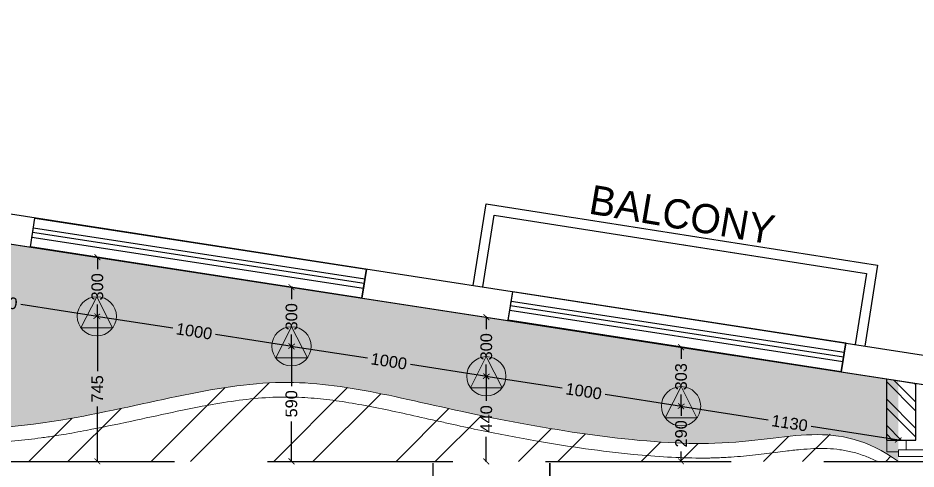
# Model space of a CAD drawing. Header units: millimetres. Extents: x 1464389 to 1998638, y -29162 to 256806.
# Drawn here: x 1712115 to 1716726, y 214630 to 216947 of the extents above; entities that cross this region are included whole.
import ezdxf

# ---------------------------------------------------------------- set-up
doc = ezdxf.new("R2010")
doc.units = ezdxf.units.MM
doc.header["$LTSCALE"] = 15
doc.header["$PDMODE"] = 35
doc.linetypes.add('HIDDEN', pattern=[9.525, 6.35, -3.175])
doc.layers.get('0').update_dxf_attribs({"lineweight": 5})
for name, color, linetype in [('A-TEXT', 4, 'Continuous'), ('A-WNDW', 4, 'Continuous'), ('COLUMN', 14, 'Continuous'), ('GFC Walls', 14, 'Continuous'), ('Layer 1', 7, 'Continuous'), ('NEW WALL', 5, 'Continuous'), ('S-beamline-7', 8, 'HIDDEN')]:
    doc.layers.add(name, color=color, linetype=linetype)
for name, color, linetype, lineweight in [('dimension', 1, 'Continuous', 25), ('DOOR', 124, 'Continuous', 9), ('Hatch', 252, 'Continuous', 15), ('ledge wall line', 252, 'Continuous', 13)]:
    doc.layers.add(name, color=color, linetype=linetype, lineweight=lineweight)
doc.styles.add('ARIAL', font='arial.ttf')
doc.dimstyles.new('SC-25', dxfattribs={"dimtxt": 60, "dimasz": 30, "dimexe": 0, "dimexo": 0, "dimgap": 25, "dimtad": 0, "dimdec": 0, "dimzin": 0, "dimdsep": 46, "dimtxsty": 'ARIAL', "dimblk": 'ARCHTICK', "dimcen": 0.09, "dimdle": 3, "dimclrd": 251, "dimclre": 251, "dimclrt": 1, "dimadec": 0, "dimazin": 0, "dimtfac": 1, "dimtdec": 0, "dimtofl": 0, "dimtmove": 0, "dimatfit": 2, "dimfxl": 100, "dimtolj": 1, "dimtzin": 0, "dimarcsym": 0})

# ---------------------------------------------------------------- blocks, each defined once
blk = doc.blocks.new('3rd floor beam')
at = {"layer": 'S-beamline-7', "color": 9, "ltscale": 10, "true_color": 0xc7c8ca}
for points in [[(2182149.3, 751932.5), (2193934.3, 751932.5)], [(2188715.3, 738187.3), (2188715.3, 751922.7)], [(2189315.3, 738187.3), (2189315.3, 751922.7)]]:
    blk.add_lwpolyline(points, dxfattribs=at)
blk = doc.blocks.new('outer wall')
blk.add_line((883728, -143804.8), (883751.3, -143656.6))
at = {"layer": 'A-WNDW', "ltscale": 0.5}
blk.add_line((882018.2, -143541.4), (882041.5, -143393.2), dxfattribs=at)
for points in [[(879565.1, -143163.5), (879588.4, -143015.3), (881290.3, -143277.5), (881267, -143425.7), (879565.1, -143163.5)], [(881278.5, -143351.6), (879576.8, -143089.4)], [(883739.9, -143729.1), (882030.1, -143465.7)]]:
    blk.add_lwpolyline(points, dxfattribs=at)
for points in [[(881274.7, -143376.3), (879573, -143114.1), (879580.6, -143064.7), (881282.3, -143326.9)], [(882018.5, -143539.8), (882041.7, -143391.6), (883751.3, -143656.6), (883728, -143804.8)], [(883736.1, -143753.8), (882026.3, -143490.4), (882033.9, -143441), (883743.7, -143704.4)]]:
    blk.add_lwpolyline(points, close=True, dxfattribs=at)
at = {"layer": 'GFC Walls'}
for p, q in [((874916.9, -142290.9), (886945.3, -144150.9)), ((879962.4, -143225), (880708.6, -143339.8)), ((881267, -143425.7), (881290.3, -143277.5)), ((882434.2, -143605.7), (883180.4, -143720.6)), ((883728, -143804.8), (883751.3, -143656.6))]:
    blk.add_line(p, q, dxfattribs=at)
blk.add_lwpolyline([(876355, -142669), (896735.9, -145808.7)], dxfattribs=at)
at = {"layer": 'Layer 1'}
for points in [[(881839.4, -143361.4), (881905.1, -142942.1), (883914.8, -143257.3), (883849.7, -143672.2)], [(881888.8, -143369), (881946.8, -142999.2), (883857.7, -143298.9), (883800.3, -143664.6)]]:
    blk.add_lwpolyline(points, dxfattribs=at)
blk = doc.blocks.new('D900')
for points in [[(0, 840), (0, 900), (100, 900), (100, 850), (60, 850), (60, 840)], [(0, 60), (0, 0), (100, 0), (100, 50), (60, 50), (60, 60)]]:
    blk.add_lwpolyline(points, close=True)
blk.add_lwpolyline([(60, 850, -0.414214), (860, 50), (60, 50), (60, 85), (859.2, 85)], format="xyb")
blk = doc.blocks.new('DOOR')
at = {"layer": 'DOOR', "xscale": -1, "rotation": 180}
blk.add_blockref('D900', (883962.1, -144155.2), dxfattribs=at)
blk = doc.blocks.new('INTRNAL WALLS')
at = {"layer": 'ledge wall line'}
h = blk.add_hatch(dxfattribs=at)
h.set_pattern_fill('ANSI32', color=256, scale=10, angle=90)
h.paths.add_polyline_path([(881832.9, -153970.1), (884112.1, -153970.1), (884112.1, -153820.1), (881682.9, -153820.1), (881682.9, -157110.1), (881832.9, -157110.1)])
h.paths.add_polyline_path([(882311.7, -149582.3), (883965, -149582.3), (883964.8, -149432.3), (881861.7, -149432.3), (881861.7, -147926.9), (881711.7, -147926.9), (881711.7, -149582.3), (882161.7, -149582.3), (882161.7, -152470.1), (881711.7, -152470.1), (881711.7, -152620.1), (883962.1, -152620.1), (883962.1, -152820.1), (884112.1, -152820.1), (884112.1, -152470.1), (882311.7, -152470.1)])
h.paths.add_polyline_path([(880482.9, -151120.1), (875066.9, -151120.1), (875066.9, -151270.1), (876949.9, -151270.1), (876949.9, -152620.1), (877891.2, -152620.1), (877891.2, -152470.1), (877099.9, -152470.1), (877099.9, -151270.1), (878641.4, -151270.1), (878641.4, -152620.1), (878787.5, -152620.1), (878787.5, -151270.1), (878932.9, -151270.1), (880332.9, -151270.1), (880332.9, -152470.1), (879537.7, -152470.1), (879537.7, -152620.1), (880332.9, -152620.1), (880332.9, -152910.7), (880482.9, -152910.7)])
h.paths.add_polyline_path([(880482.9, -148960.9), (880482.9, -147926.9), (880332.9, -147926.9), (880332.9, -148960.9), (874916.9, -148960.9), (874916.9, -149110.9), (880332.9, -149110.9), (880332.9, -150220.1), (880482.9, -150220.1)])
h.paths.add_polyline_path([(880482.9, -146876.9), (877312.6, -146876.9), (877312.6, -144170.9), (880332.9, -144645.5), (880332.9, -145976.9), (880482.9, -145976.9), (880482.9, -144517.2), (876790.9, -143937), (876790.9, -143774.9), (876640.9, -143774.9), (876640.9, -144065.3), (877162.6, -144147.3), (877162.6, -146876.9), (875066.9, -146876.9), (875066.9, -147026.9), (880482.9, -147026.9)])
h.paths.add_polyline_path([(884112.1, -145078.1), (881711.7, -144708.4), (881711.7, -145076.9), (881861.7, -145076.9), (881861.7, -144883.2), (883962.1, -145206.8), (883962.1, -146876.9), (881711.7, -146876.9), (881711.7, -147026.9), (883962.1, -147026.9), (883967.2, -151569.4), (884117.2, -151569.4)])
h.paths.add_polyline_path([(886926.9, -144297.6), (886776.9, -144274.5), (886776.9, -148282.3), (884114.6, -148282.3), (884114.7, -148432.3), (886926.9, -148432.3)])
h.paths.add_polyline_path([(889910.9, -149432.3), (889910.9, -144757.5), (889760.9, -144734.2), (889760.9, -149432.3), (886221.1, -149432.3), (886221.1, -149582.3), (889760.9, -149582.3), (889760.9, -155900.1), (889910.9, -155900.1)])
h.paths.add_polyline_path([(881637.9, -158065.1), (881682.9, -158065.1), (881682.9, -157965.1), (881537.9, -157965.1), (881537.9, -159250.4), (881637.9, -159250.4)])
h.paths.add_polyline_path([(882036.8, -160000.4), (881537.9, -160000.4), (881537.9, -160100.4), (882036.8, -160100.4)])
h.paths.add_polyline_path([(884112.1, -154870.1), (883962.1, -154870.1), (883962.1, -157860.1), (884112.1, -157860.1)])
h.paths.add_polyline_path([(880782.9, -155840), (880482.9, -155840), (880482.9, -153810.7), (878182.9, -153810.7), (878182.9, -153970.1), (880332.9, -153970.1), (880332.9, -155840), (878332.9, -155840), (878332.9, -154720.1), (878182.9, -154720.1), (878182.9, -155840), (877312.6, -155840), (877162.6, -155840), (877162.6, -157110.2), (877312.6, -157110.2), (877312.6, -155990), (880783, -155987.3)])
h.paths.add_polyline_path([(876412.6, -155840), (875066.9, -155840), (875066.9, -155990), (876412.6, -155990)])
h.paths.add_polyline_path([(876862.6, -157860), (875066.9, -157860), (875066.9, -158010), (876862.6, -158010)])
h.paths.add_polyline_path([(876791.2, -142736.2), (876640.9, -142713.9), (876640.9, -142875.9), (876791.2, -142875.9)])
h.paths.add_polyline_path([(884112.1, -143864.2), (883962.1, -143840.9), (883962.1, -144155.2), (884112.1, -144155.2)])
at = {"layer": 'NEW WALL'}
for p, q in [((883962.1, -144155.2), (883962.1, -143840.9)), ((883962.1, -143840.9), (884112.1, -143864.2)), ((884112.1, -144155.2), (884112.1, -143864.2)), ((883962.1, -144155.2), (884112.1, -144155.2))]:
    blk.add_line(p, q, dxfattribs=at)
blk = doc.blocks.new('_ArchTick')
at = {"color": 0, "linetype": 'ByBlock', "const_width": 0.15}
blk.add_lwpolyline([(-0.5, -0.5), (0.5, 0.5)], dxfattribs=at)
blk = doc.blocks.new('*D928')
at = {"layer": 'Defpoints', "color": 0, "ltscale": 0.25, "transparency": 16777216}
for p in [(1714846.3, 214659.2), (1714846.3, 211308.8), (1715737.8, 211308.8)]:
    blk.add_point(p, dxfattribs=at)
at = {"layer": 'dimension', "color": 251, "lineweight": -2, "ltscale": 0.25, "transparency": 16777216}
for p, q in [((1714846.3, 214659.2), (1714846.3, 211308.8)), ((1714843.3, 211308.8), (1715201, 211308.8)), ((1715740.8, 211308.8), (1715383.1, 211308.8))]:
    blk.add_line(p, q, dxfattribs=at)
at = {"layer": 'dimension', "color": 251, "lineweight": -2, "ltscale": 0.25, "transparency": 16777216, "xscale": 30, "yscale": 30, "zscale": 30, "rotation": 180}
blk.add_blockref('_ArchTick', (1714846.3, 211308.8), dxfattribs=at)
at = {"layer": 'dimension', "color": 251, "lineweight": -2, "ltscale": 0.25, "transparency": 16777216, "xscale": 30, "yscale": 30, "zscale": 30}
blk.add_blockref('_ArchTick', (1715737.8, 211308.8), dxfattribs=at)
at = {"layer": 'dimension', "color": 1, "ltscale": 0.25, "transparency": 16777216, "insert": (1715292.1, 211308.8), "char_height": 60, "attachment_point": 5, "style": 'ARIAL'}
blk.add_mtext('\\A1;892', dxfattribs=at)
blk = doc.blocks.new('10w')
at = {"layer": 'Hatch'}
h = blk.add_hatch(color=253, dxfattribs=at)
h.dxf.hatch_style = 1
h.set_gradient(color1=(152, 152, 204), color2=(209, 156, 199), name='INVCYLINDER')
h.paths.add_polyline_path([(-161093.7, 78451, 0.414214), (-161194.5, 78350.2, 0.160161), (-161174.8, 78290.4)])
h.paths.add_polyline_path([(-161093.7, 78451), (-161012.6, 78290.4, 0.160161), (-160992.9, 78350.2, 0.414214)])
h.paths.add_polyline_path([(-161012.6, 78290.4), (-161174.8, 78290.4, 0.505169)])
h = blk.add_hatch(color=219, dxfattribs=at)
h.dxf.hatch_style = 1
h.set_gradient(color1=(100, 33, 101), color2=(242, 113, 114), name='INVSPHERICAL')
h.paths.add_polyline_path([(-161093.7, 78451), (-161174.8, 78290.4), (-161012.6, 78290.4)])
at = {"color": 219, "true_color": 0x642165}
for p, q in [((-161174.8, 78290.4), (-161093.7, 78451)), ((-161093.7, 78451), (-161012.6, 78290.4)), ((-161012.6, 78290.4), (-161174.8, 78290.4))]:
    blk.add_line(p, q, dxfattribs=at)
blk.add_circle((-161093.7, 78350.2), 100.8, dxfattribs=at)
blk = doc.blocks.new('*D1256')
at = {"layer": 'Defpoints', "color": 0, "ltscale": 0.25, "transparency": 16777216}
for p in [(1711519.5, 215568.4), (1712519.5, 215414.4), (1712519.5, 215414.4)]:
    blk.add_point(p, dxfattribs=at)
at = {"layer": 'dimension', "color": 251, "lineweight": -2, "ltscale": 0.25, "transparency": 16777216}
for p, q in [((1711516.6, 215568.9), (1711909.2, 215508.4)), ((1711519.5, 215568.4), (1711519.5, 215568.4)), ((1712522.5, 215413.9), (1712129.9, 215474.4))]:
    blk.add_line(p, q, dxfattribs=at)
at = {"layer": 'dimension', "color": 251, "lineweight": -2, "ltscale": 0.25, "transparency": 16777216, "xscale": 30, "yscale": 30, "zscale": 30}
for p, rotation in [((1711519.5, 215568.4), 171.2424515323968), ((1712519.5, 215414.4), 351.2424515323968)]:
    blk.add_blockref('_ArchTick', p, dxfattribs=dict(at, rotation=rotation))
at = {"layer": 'dimension', "color": 1, "ltscale": 0.25, "transparency": 16777216, "insert": (1712019.5, 215491.4), "char_height": 60, "attachment_point": 5, "rotation": 351.2425, "style": 'ARIAL'}
blk.add_mtext('\\A1;1000', dxfattribs=at)
blk = doc.blocks.new('*D1257')
at = {"layer": 'Defpoints', "color": 0, "ltscale": 0.25, "transparency": 16777216}
for p in [(1712519.5, 215414.4), (1713519.5, 215260.3), (1713519.5, 215260.3)]:
    blk.add_point(p, dxfattribs=at)
at = {"layer": 'dimension', "color": 251, "lineweight": -2, "ltscale": 0.25, "transparency": 16777216}
for p, q in [((1712516.6, 215414.8), (1712909.2, 215354.4)), ((1712519.5, 215414.4), (1712519.5, 215414.4)), ((1713522.5, 215259.9), (1713129.9, 215320.4))]:
    blk.add_line(p, q, dxfattribs=at)
at = {"layer": 'dimension', "color": 251, "lineweight": -2, "ltscale": 0.25, "transparency": 16777216, "xscale": 30, "yscale": 30, "zscale": 30}
for p, rotation in [((1712519.5, 215414.4), 171.2424515323928), ((1713519.5, 215260.3), 351.2424515323929)]:
    blk.add_blockref('_ArchTick', p, dxfattribs=dict(at, rotation=rotation))
at = {"layer": 'dimension', "color": 1, "ltscale": 0.25, "transparency": 16777216, "insert": (1713019.5, 215337.4), "char_height": 60, "attachment_point": 5, "rotation": 351.2425, "style": 'ARIAL'}
blk.add_mtext('\\A1;1000', dxfattribs=at)
blk = doc.blocks.new('*D1258')
at = {"layer": 'Defpoints', "color": 0, "ltscale": 0.25, "transparency": 16777216}
for p in [(1713519.5, 215260.3), (1714519.5, 215106.3), (1714519.5, 215106.3)]:
    blk.add_point(p, dxfattribs=at)
at = {"layer": 'dimension', "color": 251, "lineweight": -2, "ltscale": 0.25, "transparency": 16777216}
for p, q in [((1713516.6, 215260.8), (1713909.2, 215200.3)), ((1714522.5, 215105.8), (1714129.9, 215166.3))]:
    blk.add_line(p, q, dxfattribs=at)
at = {"layer": 'dimension', "color": 251, "lineweight": -2, "ltscale": 0.25, "transparency": 16777216, "xscale": 30, "yscale": 30, "zscale": 30}
for p, rotation in [((1713519.5, 215260.3), 171.2424515324001), ((1714519.5, 215106.3), 351.2424515324001)]:
    blk.add_blockref('_ArchTick', p, dxfattribs=dict(at, rotation=rotation))
at = {"layer": 'dimension', "color": 1, "ltscale": 0.25, "transparency": 16777216, "insert": (1714019.5, 215183.3), "char_height": 60, "attachment_point": 5, "rotation": 351.2425, "style": 'ARIAL'}
blk.add_mtext('\\A1;1000', dxfattribs=at)
blk = doc.blocks.new('*D1259')
at = {"layer": 'Defpoints', "color": 0, "ltscale": 0.25, "transparency": 16777216}
for p in [(1714519.5, 215106.3), (1715519.5, 214952.2), (1715519.5, 214952.2)]:
    blk.add_point(p, dxfattribs=at)
at = {"layer": 'dimension', "color": 251, "lineweight": -2, "ltscale": 0.25, "transparency": 16777216}
for p, q in [((1714516.6, 215106.7), (1714909.2, 215046.3)), ((1715522.5, 214951.8), (1715129.9, 215012.3)), ((1715519.5, 214952.2), (1715519.5, 214952.2))]:
    blk.add_line(p, q, dxfattribs=at)
at = {"layer": 'dimension', "color": 251, "lineweight": -2, "ltscale": 0.25, "transparency": 16777216, "xscale": 30, "yscale": 30, "zscale": 30}
for p, rotation in [((1714519.5, 215106.3), 171.2424515323981), ((1715519.5, 214952.2), 351.242451532398)]:
    blk.add_blockref('_ArchTick', p, dxfattribs=dict(at, rotation=rotation))
at = {"layer": 'dimension', "color": 1, "ltscale": 0.25, "transparency": 16777216, "insert": (1715019.5, 215029.3), "char_height": 60, "attachment_point": 5, "rotation": 351.2425, "style": 'ARIAL'}
blk.add_mtext('\\A1;1000', dxfattribs=at)
blk = doc.blocks.new('*D1137')
at = {"layer": 'Defpoints', "color": 0, "ltscale": 0.25, "transparency": 16777216}
for p in [(1715519.5, 214952.2), (1716634.5, 214778.8), (1716634.5, 214778.8)]:
    blk.add_point(p, dxfattribs=at)
at = {"layer": 'dimension', "color": 251, "lineweight": -2, "ltscale": 0.25, "transparency": 16777216}
for p, q in [((1715516.6, 214952.7), (1715966.7, 214882.7)), ((1716637.5, 214778.3), (1716187.4, 214848.3))]:
    blk.add_line(p, q, dxfattribs=at)
at = {"layer": 'dimension', "color": 251, "lineweight": -2, "ltscale": 0.25, "transparency": 16777216, "xscale": 30, "yscale": 30, "zscale": 30}
for p, rotation in [((1715519.5, 214952.2), 171.1569713612094), ((1716634.5, 214778.8), 351.1569713612093)]:
    blk.add_blockref('_ArchTick', p, dxfattribs=dict(at, rotation=rotation))
at = {"layer": 'dimension', "color": 1, "ltscale": 0.25, "transparency": 16777216, "insert": (1716077, 214865.5), "char_height": 60, "attachment_point": 5, "rotation": 351.157, "style": 'ARIAL'}
blk.add_mtext('\\A1;1130', dxfattribs=at)
blk = doc.blocks.new('*D1140')
at = {"layer": 'Defpoints', "color": 0, "ltscale": 0.25, "transparency": 16777216}
for p in [(1712522.5, 215717.5), (1712522.5, 215717.5), (1712522.5, 215413.9)]:
    blk.add_point(p, dxfattribs=at)
at = {"layer": 'dimension', "color": 251, "lineweight": -2, "ltscale": 0.25, "transparency": 16777216}
for p, q in [((1712522.5, 215720.5), (1712522.5, 215656.9)), ((1712522.5, 215717.5), (1712522.5, 215717.5)), ((1712522.5, 215410.9), (1712522.5, 215474.5)), ((1712522.5, 215413.9), (1712522.5, 215413.9))]:
    blk.add_line(p, q, dxfattribs=at)
at = {"layer": 'dimension', "color": 251, "lineweight": -2, "ltscale": 0.25, "transparency": 16777216, "xscale": 30, "yscale": 30, "zscale": 30}
for p, rotation in [((1712522.5, 215717.5), 90), ((1712522.5, 215413.9), 270)]:
    blk.add_blockref('_ArchTick', p, dxfattribs=dict(at, rotation=rotation))
at = {"layer": 'dimension', "color": 1, "ltscale": 0.25, "transparency": 16777216, "insert": (1712522.5, 215565.7), "char_height": 60, "attachment_point": 5, "rotation": 90, "style": 'ARIAL'}
blk.add_mtext('\\A1;300', dxfattribs=at)
blk = doc.blocks.new('*D1141')
at = {"layer": 'Defpoints', "color": 0, "ltscale": 0.25, "transparency": 16777216}
for p in [(1713519.5, 215563.9), (1713519.5, 215563.9), (1713522.5, 215259.9)]:
    blk.add_point(p, dxfattribs=at)
at = {"layer": 'dimension', "color": 251, "lineweight": -2, "ltscale": 0.25, "transparency": 16777216}
for p, q in [((1713519.5, 215566.9), (1713519.5, 215503)), ((1713519.5, 215563.9), (1713519.5, 215563.9)), ((1713519.5, 215256.9), (1713519.5, 215320.7)), ((1713522.5, 215259.9), (1713519.5, 215259.9))]:
    blk.add_line(p, q, dxfattribs=at)
at = {"layer": 'dimension', "color": 251, "lineweight": -2, "ltscale": 0.25, "transparency": 16777216, "xscale": 30, "yscale": 30, "zscale": 30}
for p, rotation in [((1713519.5, 215563.9), 90), ((1713519.5, 215259.9), 270)]:
    blk.add_blockref('_ArchTick', p, dxfattribs=dict(at, rotation=rotation))
at = {"layer": 'dimension', "color": 1, "ltscale": 0.25, "transparency": 16777216, "insert": (1713519.5, 215411.9), "char_height": 60, "attachment_point": 5, "rotation": 90, "style": 'ARIAL'}
blk.add_mtext('\\A1;300', dxfattribs=at)
blk = doc.blocks.new('*D1142')
at = {"layer": 'Defpoints', "color": 0, "ltscale": 0.25, "transparency": 16777216}
for p in [(1714519.5, 215409.8), (1714519.5, 215409.8), (1714519.5, 215105.8)]:
    blk.add_point(p, dxfattribs=at)
at = {"layer": 'dimension', "color": 251, "lineweight": -2, "ltscale": 0.25, "transparency": 16777216}
for p, q in [((1714519.5, 215412.8), (1714519.5, 215349)), ((1714519.5, 215409.8), (1714519.5, 215409.8)), ((1714519.5, 215102.8), (1714519.5, 215166.7)), ((1714519.5, 215105.8), (1714519.5, 215105.8))]:
    blk.add_line(p, q, dxfattribs=at)
at = {"layer": 'dimension', "color": 251, "lineweight": -2, "ltscale": 0.25, "transparency": 16777216, "xscale": 30, "yscale": 30, "zscale": 30}
for p, rotation in [((1714519.5, 215409.8), 90), ((1714519.5, 215105.8), 270)]:
    blk.add_blockref('_ArchTick', p, dxfattribs=dict(at, rotation=rotation))
at = {"layer": 'dimension', "color": 1, "ltscale": 0.25, "transparency": 16777216, "insert": (1714519.5, 215257.8), "char_height": 60, "attachment_point": 5, "rotation": 90, "style": 'ARIAL'}
blk.add_mtext('\\A1;300', dxfattribs=at)
blk = doc.blocks.new('*D1143')
at = {"layer": 'Defpoints', "color": 0, "ltscale": 0.25, "transparency": 16777216}
for p in [(1715519.5, 215255.6), (1715519.5, 215255.6), (1715519.5, 214952.2)]:
    blk.add_point(p, dxfattribs=at)
at = {"layer": 'dimension', "color": 251, "lineweight": -2, "ltscale": 0.25, "transparency": 16777216}
for p, q in [((1715519.5, 215258.6), (1715519.5, 215195.2)), ((1715519.5, 215255.6), (1715519.5, 215255.6)), ((1715519.5, 214949.2), (1715519.5, 215012.7)), ((1715519.5, 214952.2), (1715519.5, 214952.2))]:
    blk.add_line(p, q, dxfattribs=at)
at = {"layer": 'dimension', "color": 251, "lineweight": -2, "ltscale": 0.25, "transparency": 16777216, "xscale": 30, "yscale": 30, "zscale": 30}
for p, rotation in [((1715519.5, 215255.6), 90), ((1715519.5, 214952.2), 270)]:
    blk.add_blockref('_ArchTick', p, dxfattribs=dict(at, rotation=rotation))
at = {"layer": 'dimension', "color": 1, "ltscale": 0.25, "transparency": 16777216, "insert": (1715519.5, 215103.9), "char_height": 60, "attachment_point": 5, "rotation": 90, "style": 'ARIAL'}
blk.add_mtext('\\A1;303', dxfattribs=at)
blk = doc.blocks.new('*D1146')
at = {"layer": 'Defpoints', "color": 0, "ltscale": 0.25, "transparency": 16777216}
for p in [(1712522.5, 215413.9), (1712522.5, 214669), (1712522.5, 214669)]:
    blk.add_point(p, dxfattribs=at)
at = {"layer": 'dimension', "color": 251, "lineweight": -2, "ltscale": 0.25, "transparency": 16777216}
for p, q in [((1712522.5, 215416.9), (1712522.5, 215132.7)), ((1712522.5, 215413.9), (1712522.5, 215413.9)), ((1712522.5, 214666), (1712522.5, 214950.2)), ((1712522.5, 214669), (1712522.5, 214669))]:
    blk.add_line(p, q, dxfattribs=at)
at = {"layer": 'dimension', "color": 251, "lineweight": -2, "ltscale": 0.25, "transparency": 16777216, "xscale": 30, "yscale": 30, "zscale": 30}
for p, rotation in [((1712522.5, 215413.9), 90), ((1712522.5, 214669), 270)]:
    blk.add_blockref('_ArchTick', p, dxfattribs=dict(at, rotation=rotation))
at = {"layer": 'dimension', "color": 1, "ltscale": 0.25, "transparency": 16777216, "insert": (1712522.5, 215041.5), "char_height": 60, "attachment_point": 5, "rotation": 90, "style": 'ARIAL'}
blk.add_mtext('\\A1;745', dxfattribs=at)
blk = doc.blocks.new('*D1147')
at = {"layer": 'Defpoints', "color": 0, "ltscale": 0.25, "transparency": 16777216}
for p in [(1713519, 215260.4), (1713519, 214669), (1713519.5, 214669)]:
    blk.add_point(p, dxfattribs=at)
at = {"layer": 'dimension', "color": 251, "lineweight": -2, "ltscale": 0.25, "transparency": 16777216}
for p, q in [((1713519, 215263.4), (1713519, 215055.9)), ((1713519, 215260.4), (1713519, 215260.4)), ((1713519, 214666), (1713519, 214873.5)), ((1713519.5, 214669), (1713519, 214669))]:
    blk.add_line(p, q, dxfattribs=at)
at = {"layer": 'dimension', "color": 251, "lineweight": -2, "ltscale": 0.25, "transparency": 16777216, "xscale": 30, "yscale": 30, "zscale": 30}
for p, rotation in [((1713519, 215260.4), 90), ((1713519, 214669), 270)]:
    blk.add_blockref('_ArchTick', p, dxfattribs=dict(at, rotation=rotation))
at = {"layer": 'dimension', "color": 1, "ltscale": 0.25, "transparency": 16777216, "insert": (1713519, 214964.7), "char_height": 60, "attachment_point": 5, "rotation": 90, "style": 'ARIAL'}
blk.add_mtext('\\A1;590', dxfattribs=at)
blk = doc.blocks.new('*D1148')
at = {"layer": 'Defpoints', "color": 0, "ltscale": 0.25, "transparency": 16777216}
for p in [(1714519.5, 215106.3), (1714519.5, 215106.3), (1714519.5, 214669)]:
    blk.add_point(p, dxfattribs=at)
at = {"layer": 'dimension', "color": 251, "lineweight": -2, "ltscale": 0.25, "transparency": 16777216}
for p, q in [((1714519.5, 215109.3), (1714519.5, 214980)), ((1714519.5, 215106.3), (1714519.5, 215106.3)), ((1714519.5, 214666), (1714519.5, 214795.3)), ((1714519.5, 214669), (1714519.5, 214669))]:
    blk.add_line(p, q, dxfattribs=at)
at = {"layer": 'dimension', "color": 251, "lineweight": -2, "ltscale": 0.25, "transparency": 16777216, "xscale": 30, "yscale": 30, "zscale": 30}
for p, rotation in [((1714519.5, 215106.3), 90), ((1714519.5, 214669), 270)]:
    blk.add_blockref('_ArchTick', p, dxfattribs=dict(at, rotation=rotation))
at = {"layer": 'dimension', "color": 1, "ltscale": 0.25, "transparency": 16777216, "insert": (1714519.5, 214887.6), "char_height": 60, "attachment_point": 5, "rotation": 90, "style": 'ARIAL'}
blk.add_mtext('\\A1;440', dxfattribs=at)
blk = doc.blocks.new('*D1149')
at = {"layer": 'Defpoints', "color": 0, "ltscale": 0.25, "transparency": 16777216}
for p in [(1715519.5, 214952.2), (1715506.7, 214669), (1715519.5, 214669)]:
    blk.add_point(p, dxfattribs=at)
at = {"layer": 'dimension', "color": 251, "lineweight": -2, "ltscale": 0.25, "transparency": 16777216}
for p, q in [((1715519.5, 214955.2), (1715519.5, 214902.3)), ((1715519.5, 214952.2), (1715519.5, 214952.2)), ((1715519.5, 214666), (1715519.5, 214718.9)), ((1715506.7, 214669), (1715519.5, 214669))]:
    blk.add_line(p, q, dxfattribs=at)
at = {"layer": 'dimension', "color": 251, "lineweight": -2, "ltscale": 0.25, "transparency": 16777216, "xscale": 30, "yscale": 30, "zscale": 30}
for p, rotation in [((1715519.5, 214952.2), 90), ((1715519.5, 214669), 270)]:
    blk.add_blockref('_ArchTick', p, dxfattribs=dict(at, rotation=rotation))
at = {"layer": 'dimension', "color": 1, "ltscale": 0.25, "transparency": 16777216, "insert": (1715519.5, 214810.6), "char_height": 60, "attachment_point": 5, "rotation": 90, "style": 'ARIAL'}
blk.add_mtext('\\A1;290', dxfattribs=at)

msp = doc.modelspace()

# ---------------------------------------------------------------- hatches: boundary and pattern name
at = {"true_color": 0x636466}
h = msp.add_hatch(dxfattribs=at)
h.set_pattern_fill('ANSI31', color=251, scale=140)
h.set_pattern_definition([(45, (515976.6, 312170.57), (-314.30896, 314.30896), [])])
edge = h.paths.add_edge_path()
edge.add_spline(control_points=[(1716634.5, 214669.7), (1716313.7, 214897.9), (1715890.1, 214667.7), (1714367.3, 214904), (1713458.2, 215179), (1712544.9, 214882.4), (1711373.8, 214773.7), (1710785.2, 215600.1), (1709825.9, 215541.3), (1709510.7, 215133.2), (1709404.3, 214996.9)], knot_values=[0, 0, 0, 0, 1131.486497, 2111.355494, 3206.010768, 4396.56858, 5089.075733, 6265.876027, 7312.80606, 7845.752057, 7845.752057, 7845.752057, 7845.752057], degree=3, periodic=0)
edge.add_line((1709404.3, 214996.9), (1711491.2, 214669))
edge.add_line((1711491.2, 214669), (1716634.5, 214669))
edge.add_line((1716634.5, 214669), (1716634.5, 214669.7))
h = msp.add_hatch(dxfattribs=at)
h.set_pattern_fill('ANSI31', color=251, scale=140)
h.set_pattern_definition([(45, (516807.54, 314685.1), (-314.30896, 314.30896), [])])
edge = h.paths.add_edge_path()
edge.add_spline(control_points=[(1716634.5, 214693), (1716313.7, 214897.9), (1715890.1, 214667.7), (1714367.3, 214904), (1713458.2, 215179), (1712544.9, 214882.4), (1711373.8, 214773.7), (1710785.2, 215600.1), (1709825.9, 215541.3), (1709510.7, 215133.2), (1709404.3, 214995.6)], knot_values=[0, 0, 0, 0, 1131.486497, 2111.355494, 3206.010768, 4396.56858, 5089.075733, 6265.876027, 7312.80606, 7845.752057, 7845.752057, 7845.752057, 7845.752057], degree=3, periodic=0)
edge.add_line((1709404.3, 214995.6), (1711491.2, 214667.6))
edge.add_line((1711491.2, 214667.6), (1716634.5, 214667.6))
edge.add_line((1716634.5, 214667.6), (1716634.5, 214693))
at = {"layer": 'Hatch'}
h = msp.add_hatch(color=256, dxfattribs=at)
h.dxf.hatch_style = 1
edge = h.paths.add_edge_path()
edge.add_line((1709404.6, 216197.8), (1709404.3, 214996.9))
edge.add_spline(control_points=[(1709404.3, 214996.9), (1709510.7, 215133.2), (1709825.9, 215541.3), (1710785.2, 215600.1), (1711373.8, 214773.7), (1712544.9, 214882.4), (1713458.2, 215179), (1714367.3, 214904), (1715890.1, 214667.7), (1716313.7, 214897.9), (1716634.5, 214669.7)], knot_values=[0, 0, 0, 0, 532.945998, 1579.876031, 2756.676325, 3449.183477, 4639.74129, 5734.396563, 6714.265561, 7845.752057, 7845.752057, 7845.752057, 7845.752057], degree=3, periodic=0)
edge.add_line((1716634.5, 214669.7), (1716634.5, 215084))
edge.add_line((1716634.5, 215084), (1709404.6, 216197.8))

# ---------------------------------------------------------------- linework, layer by layer
at = {"layer": 'Layer 1'}
msp.add_lwpolyline([(1709701, 216152.1), (1729349.3, 213125.3)], dxfattribs=at)

# ---------------------------------------------------------------- block references
for p in [(1873613.2, 137064.2), (1874613.2, 136910.1), (1875613.2, 136756.1), (1876613.2, 136602)]:
    msp.add_blockref('10w', p)
at = {"layer": 'COLUMN', "color": 240, "true_color": 0xed1f24}
msp.add_blockref('3rd floor beam', (-474469, -537263.5), dxfattribs=at)

# ---------------------------------------------------------------- dimensions: what is measured, and where the dimension line sits
at = {"layer": 'dimension', "ltscale": 0.25}
for base, p1, p2, text, picture, middle in [((1712522.5, 215717.5), (1712522.5, 215413.9), (1712522.5, 215717.5), '300', '*D1140', (1712522.5, 215565.7)), ((1713519.5, 215563.9), (1713522.5, 215259.9), (1713519.5, 215563.9), '300', '*D1141', (1713519.5, 215411.9)), ((1714519.5, 215409.8), (1714519.5, 215105.8), (1714519.5, 215409.8), '300', '*D1142', (1714519.5, 215257.8)), ((1713519, 214669), (1713519, 215260.4), (1713519.5, 214669), '590', '*D1147', (1713519, 214964.7)), ((1714519.5, 215106.3), (1714519.5, 214669), (1714519.5, 215106.3), '440', '*D1148', (1714519.5, 214887.6)), ((1715519.5, 214669), (1715519.5, 214952.2), (1715506.7, 214669), '290', '*D1149', (1715519.5, 214810.6))]:
    dim = msp.add_linear_dim(base=base, p1=p1, p2=p2, angle=90, text=text, dimstyle='SC-25', dxfattribs=at)
    dim.commit()
    dim.dimension.update_dxf_attribs({"geometry": picture, "text_midpoint": middle})
for p1, p2, text, picture, middle in [((1711519.5, 215568.4), (1712519.5, 215414.4), '1000', '*D1256', (1712019.5, 215491.4)), ((1712519.5, 215414.4), (1713519.5, 215260.3), '1000', '*D1257', (1713019.5, 215337.4)), ((1713519.5, 215260.3), (1714519.5, 215106.3), '1000', '*D1258', (1714019.5, 215183.3)), ((1714519.5, 215106.3), (1715519.5, 214952.2), '1000', '*D1259', (1715019.5, 215029.3)), ((1715519.5, 214952.2), (1716634.5, 214778.8), '1130', '*D1137', (1716077, 214865.5))]:
    dim = msp.add_aligned_dim(p1=p1, p2=p2, distance=0, text=text, dimstyle='SC-25', dxfattribs=at)
    dim.commit()
    dim.dimension.update_dxf_attribs({"geometry": picture, "text_midpoint": middle})
for base, p1, p2, picture, middle in [((1712522.5, 214669), (1712522.5, 215413.9), (1712522.5, 214669), '*D1146', (1712522.5, 215041.5)), ((1715519.5, 215255.6), (1715519.5, 214952.2), (1715519.5, 215255.6), '*D1143', (1715519.5, 215103.9))]:
    dim = msp.add_linear_dim(base=base, p1=p1, p2=p2, angle=90, dimstyle='SC-25', dxfattribs=at)
    dim.commit()
    dim.dimension.update_dxf_attribs({"geometry": picture, "text_midpoint": middle})
dim = msp.add_linear_dim(base=(1714846.2957, 211308.7557), p1=(1715737.8255, 211308.7557), p2=(1714846.2957, 214659.2078), dimstyle='SC-25', dxfattribs=at)
dim.commit()
dim.dimension.update_dxf_attribs({"geometry": '*D928', "text_midpoint": (1715292.0606, 211308.7557)})

# ---------------------------------------------------------------- next in the draw order: texts
at = {"layer": 'A-TEXT', "char_height": 150, "width": 2948.937, "attachment_point": 1, "rotation": 350.3476, "bg_fill": 2}
for insert in [(1710156.6, 216860.8), (1715065.1, 216091)]:
    msp.add_mtext('BALCONY', dxfattribs=dict(at, insert=insert))

# ---------------------------------------------------------------- next in the draw order: linework, layer by layer
at = {"ltscale": 0.25}
msp.add_open_spline([(1709404.3, 214996.9), (1709510.7, 215133.2), (1709825.9, 215541.3), (1710785.2, 215600.1), (1711373.8, 214773.7), (1712544.9, 214882.4), (1713458.2, 215179), (1714367.3, 214904), (1715890.6, 214667.6), (1716314.2, 214898.1), (1716635.5, 214669)], degree=3, knots=[0, 0, 0, 0, 532.945998, 1579.876031, 2756.676325, 3449.183477, 4639.74129, 5734.396563, 6714.265561, 7846.880562, 7846.880562, 7846.880562, 7846.880562], dxfattribs=at)
at = {"color": 32, "true_color": 0xcd6928}
msp.add_open_spline([(1709489.8, 214983.5), (1709504.1, 215001.9), (1709518.3, 215020.2), (1709555.5, 215067.1), (1709578.5, 215095.3), (1709625.2, 215149.6), (1709648.8, 215175.6), (1709692.8, 215220.4), (1709713.1, 215239.6), (1709743, 215265.6), (1709752.3, 215273.3), (1709770.6, 215287.9), (1709779.6, 215294.8), (1709792.7, 215304.3), (1709796.7, 215307.1), (1709804.7, 215312.7), (1709808.7, 215315.5), (1709821, 215323.6), (1709829.2, 215328.9), (1709854.3, 215344.2), (1709871.4, 215353.8), (1709923.6, 215380.3), (1709959.8, 215395.4), (1710034.2, 215420.4), (1710072.5, 215430.3), (1710150.3, 215444.8), (1710189.8, 215449.5), (1710269.3, 215453.6), (1710309.3, 215453), (1710388.8, 215446.8), (1710428.3, 215441.1), (1710506.1, 215424.7), (1710544.3, 215414), (1710594.6, 215396.1), (1710607.6, 215391.1), (1710626.8, 215383.2), (1710633.1, 215380.5), (1710645.7, 215375), (1710652, 215372.2), (1710670.8, 215363.4), (1710683.2, 215357.2), (1710722, 215336.9), (1710748.1, 215321.7), (1710800, 215289.1), (1710825.7, 215271.7), (1710877.1, 215235.3), (1710902.8, 215216.3), (1710954.2, 215177.1), (1710980.1, 215157), (1711032.1, 215116.3), (1711058.4, 215095.7), (1711111.8, 215054.7), (1711138.8, 215034.2), (1711194.1, 214994.1), (1711222.3, 214974.5), (1711280.3, 214936.6), (1711310, 214918.4), (1711371.4, 214884.1), (1711403, 214868.1), (1711468.4, 214838.9), (1711502.2, 214825.8), (1711550.4, 214810.3), (1711563.7, 214806.3), (1711583.9, 214800.8), (1711590.6, 214799.1), (1711604.1, 214795.7), (1711610.9, 214794.1), (1711631.2, 214789.5), (1711644.9, 214786.7), (1711686.3, 214779.2), (1711714.2, 214775.2), (1711770.7, 214769.1), (1711799.2, 214767), (1711872.5, 214763.7), (1711917.6, 214763.6), (1712008.2, 214766.6), (1712053.7, 214769.7), (1712144.4, 214778.2), (1712189.6, 214783.6), (1712257, 214792.9), (1712279.4, 214796.2), (1712317.1, 214802.1), (1712332.4, 214804.6), (1712387.5, 214813.7), (1712426.8, 214820.8), (1712543.2, 214842.8), (1712618.6, 214858.6), (1712765.5, 214890.2), (1712837.1, 214906), (1712976.7, 214935.6), (1713044.8, 214949.4), (1713165.3, 214970.7), (1713218.2, 214978.9), (1713322.2, 214991.6), (1713373.4, 214996), (1713434.8, 214998.7), (1713445.8, 214999), (1713467.7, 214999.5), (1713478.7, 214999.7), (1713500.5, 214999.7), (1713511.5, 214999.6), (1713544.3, 214998.9), (1713566.2, 214998.1), (1713630.3, 214994.3), (1713672.8, 214990.2), (1713758.9, 214979.5), (1713802.6, 214972.8), (1713891.7, 214957.3), (1713937.2, 214948.5), (1714030.8, 214929.2), (1714078.8, 214918.8), (1714178, 214896.8), (1714229.1, 214885.3), (1714304.7, 214868.4), (1714327.5, 214863.4), (1714397.1, 214848.1), (1714445, 214837.8), (1714540.2, 214818.2), (1714587.4, 214808.8), (1714683.6, 214790.5), (1714732.8, 214781.5), (1714863.6, 214758.9), (1714946.3, 214745.8), (1715111.6, 214722.6), (1715194.3, 214712.6), (1715334.5, 214698.9), (1715392.9, 214694.3), (1715506.7, 214687.9), (1715562.1, 214686.1), (1715632.9, 214685.9), (1715650, 214686), (1715674.9, 214686.5), (1715682.9, 214686.6), (1715696.6, 214687), (1715702.4, 214687.2), (1715714, 214687.7), (1715719.8, 214687.9), (1715736.9, 214688.7), (1715748.2, 214689.3), (1715781.6, 214691.4), (1715803.3, 214693), (1715866.9, 214698.6), (1715907.2, 214703.2), (1715984, 214712.5), (1716020.5, 214717.2), (1716081.5, 214724.5), (1716106.5, 214727.3), (1716155.2, 214731.8), (1716178.8, 214733.5), (1716224.9, 214735.3), (1716247.4, 214735.5), (1716291.6, 214733.9), (1716313.4, 214732.1), (1716356.7, 214726.2), (1716378.3, 214722.1), (1716421.8, 214711.1), (1716443.8, 214704.1), (1716484.9, 214688.3), (1716504, 214679.9), (1716524.2, 214669.8), (1716525, 214669.4), (1716525.7, 214669)], degree=3, knots=[43.746498, 43.746498, 43.746498, 43.746498, 115.648083, 115.648083, 231.296166, 231.296166, 346.94425, 346.94425, 442.698084, 442.698084, 485.214411, 485.214411, 525.648557, 525.648557, 543.272444, 543.272444, 560.896331, 560.896331, 596.144105, 596.144105, 666.639652, 666.639652, 806.824605, 806.824605, 947.009559, 947.009559, 1087.194512, 1087.194512, 1227.379466, 1227.379466, 1367.564419, 1367.564419, 1507.749373, 1507.749373, 1557.253127, 1557.253127, 1581.854999, 1581.854999, 1606.456871, 1606.456871, 1655.660614, 1655.660614, 1760.902797, 1760.902797, 1866.14498, 1866.14498, 1971.387163, 1971.387163, 2076.629346, 2076.629346, 2181.871529, 2181.871529, 2287.113712, 2287.113712, 2392.355894, 2392.355894, 2497.598077, 2497.598077, 2602.84026, 2602.84026, 2708.082443, 2708.082443, 2747.592385, 2747.592385, 2767.110591, 2767.110591, 2786.628796, 2786.628796, 2825.665207, 2825.665207, 2903.738029, 2903.738029, 2981.81085, 2981.81085, 3103.227909, 3103.227909, 3224.644967, 3224.644967, 3346.062026, 3346.062026, 3407.294269, 3407.294269, 3449.511724, 3449.511724, 3560.233802, 3560.233802, 3781.677958, 3781.677958, 4003.122113, 4003.122113, 4224.566269, 4224.566269, 4403.918921, 4403.918921, 4583.271573, 4583.271573, 4622.606634, 4622.606634, 4661.966603, 4661.966603, 4701.326572, 4701.326572, 4780.046511, 4780.046511, 4931.753516, 4931.753516, 5083.460522, 5083.460522, 5235.167528, 5235.167528, 5386.874533, 5386.874533, 5538.581539, 5538.581539, 5602.916012, 5602.916012, 5731.58496, 5731.58496, 5850.626352, 5850.626352, 5969.667744, 5969.667744, 6163.791536, 6163.791536, 6357.915329, 6357.915329, 6499.833766, 6499.833766, 6641.752204, 6641.752204, 6687.851119, 6687.851119, 6709.670775, 6709.670775, 6725.869195, 6725.869195, 6742.067615, 6742.067615, 6774.464454, 6774.464454, 6839.258133, 6839.258133, 6968.845492, 6968.845492, 7098.43285, 7098.43285, 7194.190269, 7194.190269, 7289.947687, 7289.947687, 7385.705105, 7385.705105, 7481.462524, 7481.462524, 7577.219942, 7577.219942, 7672.97736, 7672.97736, 7752.63087, 7752.63087, 7755.624504, 7755.624504, 7755.624504, 7755.624504], dxfattribs=at)

# ---------------------------------------------------------------- next in the draw order: block references
for name in ['outer wall', 'INTRNAL WALLS', 'DOOR']:
    msp.add_blockref(name, (832613.4, 358934))

doc.saveas('drawing.dxf')
